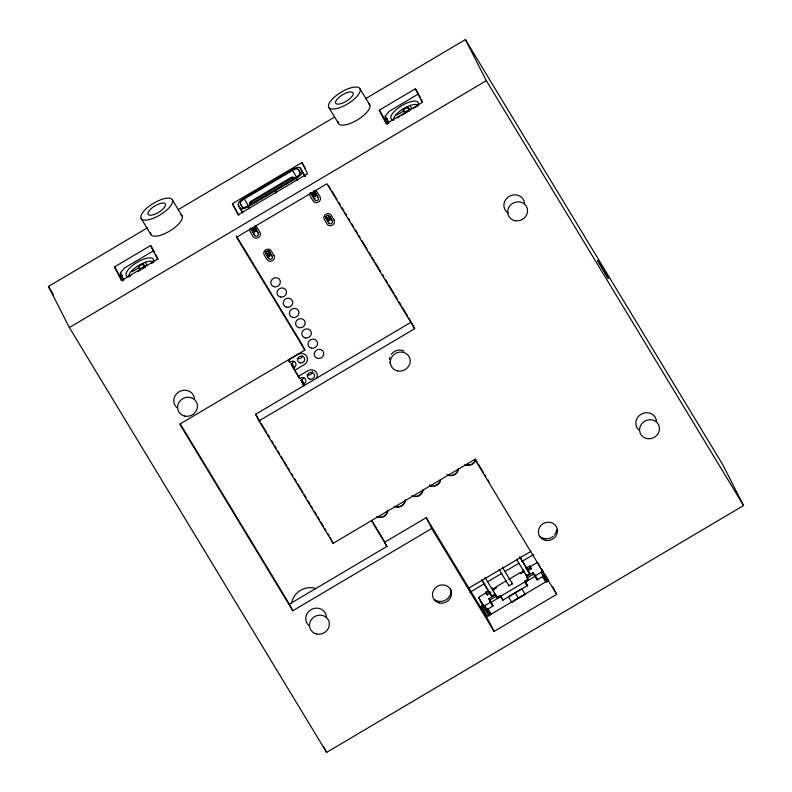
<?xml version="1.0" encoding="UTF-8"?>
<svg xmlns="http://www.w3.org/2000/svg" width="792" height="792" viewBox="0 0 792 792"><rect width="100%" height="100%" fill="white"/><g stroke="black" fill="none" stroke-linecap="round" stroke-linejoin="round"><path stroke-width="1.19" d="M250.658 201.425L250.638 204.96L249.698 203.108L250.658 201.425L291.218 177.408L293.258 177.319L295.139 178.764M383.387 516.443A7.267 6.762 -27 0 0 387.229 512.117L387.506 510.998L387.367 512.384A7.267 6.762 -27 0 1 378.893 517.394L377.764 517.107A7.267 6.762 -27 0 1 376.715 516.641M404.425 502.742A7.267 6.762 -27 0 0 404.88 501.663L405.157 500.554L405.019 501.93A7.267 6.762 -27 0 1 396.545 506.949L395.416 506.662A7.267 6.762 -27 0 1 394.367 506.197M419.73 494.931A7.267 6.762 -27 0 0 422.532 491.218L422.809 490.1L422.671 491.486A7.267 6.762 -27 0 1 414.196 496.495L413.068 496.208A7.267 6.762 -27 0 1 412.018 495.743M434.065 485.803A7.267 6.762 -27 0 0 440.184 480.764L440.461 479.645L440.322 481.031A7.267 6.762 -27 0 1 431.848 486.05L430.719 485.763A7.267 6.762 -27 0 1 429.67 485.298M451.717 475.349A7.267 6.762 -27 0 0 457.835 470.319L458.113 469.201L457.974 470.577A7.267 6.762 -27 0 1 449.5 475.596L448.371 475.309A7.267 6.762 -27 0 1 447.322 474.844M123.938 280.12L120.334 273.032L124.532 267.963L153.717 250.678L154.826 252.866M388.714 123.364L385.11 116.276L389.308 111.207L418.493 93.931M409.82 110.464C410.83 108.633 408.127 108.128 407.672 107.306L403.247 109.93L405.068 113.325L401.92 115.196M144.896 267.35C146.322 265.855 143.332 264.785 142.897 264.063L138.471 266.676L140.293 270.082L138.194 271.329M515.038 592.614L508.454 596.861L511.731 602.276L525.175 594.317L521.898 588.902L515.038 592.614L518.324 598.039L525.175 594.317M511.731 602.276L518.324 598.039M493.208 589.802L496.138 587.981L495.871 587.456L492.901 589.208C493.258 591.604 493.951 587.288 496.445 587.575L496.089 586.882L506.553 580.694M486.535 593.683L485.664 593.059L479.972 596.426A1.614 0.594 -31.2 0 0 478.853 597.782L485.367 609.84A1.614 0.594 -31.2 0 0 487.03 609.543L493.129 605.939L489.684 600.148L496.317 596.218L497.653 598.435L497.327 597.891L500.326 596.198L502.722 600.257L527.62 585.516L525.225 581.457C530.699 579.991 527.65 580.001 526.482 576.457L532.957 572.626L534.778 575.863M365.409 98.792L465.399 39.6L722.641 464.468L743.569 505.543L326.601 752.4L69.359 327.532L48.431 286.457L147.352 227.898M178.2 209.632L334.561 117.058M150.599 245.54L157.559 259.192L121.424 280.586L114.464 266.934L150.599 245.54L153.519 250.361M415.384 88.783L422.334 102.435L386.199 123.829L379.239 110.177L415.384 88.783L418.295 93.605M301.92 162.588L307.583 173.715L238.095 214.86L232.422 203.722L301.92 162.588L305.257 168.092M275.962 192.991L274.349 190.199L247.807 205.92A5.653 2.079 -31.2 0 1 241.996 206.94L240.362 203.732A5.653 2.079 -31.2 0 1 244.282 198.99L292.515 170.448A5.653 2.079 -31.2 0 1 298.317 169.419L300.831 173.577M114.464 266.934L120.305 276.576L122.433 275.319M379.239 110.177L385.08 119.82L387.209 118.562M403.247 109.93L403.831 110.89L396.95 114.949L396.089 114.573M249.698 203.108L293.258 177.319M142.897 264.063L144.134 266.498L139.709 269.122L140.293 270.082M404.484 112.365L408.91 109.741L407.672 107.306M276.309 192.793L274.695 190.001L296.03 177.368A5.653 2.079 -31.2 0 0 299.95 172.626L298.317 169.419M130.838 275.685L128.73 276.923A14.543 5.336 -31.2 0 1 137.966 265.845A14.543 5.336 -31.2 0 1 152.896 261.617M142.065 269.032L144.718 267.458L143.481 265.023M151.737 263.291L153.638 262.172M397.713 117.681L399.812 116.434M405.95 112.801L409.494 110.712L408.256 108.266M413.662 108.227L418.414 105.415M254.885 202.445L257.014 201.188M260.202 199.297L262.33 198.04M265.518 196.159L267.637 194.901M274.012 191.12L277.2 189.239M279.328 187.981L282.516 186.09M285.704 184.209L287.823 182.952M291.01 181.061L293.139 179.804M305.435 176.497L300.406 168.191A8.078 2.97 -31.2 0 0 292.109 169.646L243.877 198.198A8.078 2.97 -31.2 0 0 238.273 204.97L239.907 208.177A8.078 2.97 -31.2 0 0 248.203 206.712L274.755 191.001L274.349 190.199M275.101 190.793L296.436 178.16A8.078 2.97 -31.2 0 0 302.039 171.399L300.406 168.191M69.359 327.532L486.328 80.675L465.399 39.6M251.708 228.492L252.351 229.581L254.44 228.344L256.311 230.987M311.751 192.941L312.404 194.03L314.483 192.803L316.355 195.446M252.351 229.581L253.094 230.799L255.182 229.561M312.404 194.03L313.137 195.258L315.226 194.02M313.137 195.258L313.959 196.545L315.998 195.169M265.667 251.46L267.34 254.321L269.419 253.094L270.775 255.222L269.032 251.787M325.967 216.365L327.383 218.78L329.462 217.543L330.818 219.671L329.086 216.246M267.34 254.321L267.726 254.965L269.805 253.737M327.383 218.78L327.769 219.424L329.858 218.186M267.726 254.965L268.666 256.45L270.696 255.054M327.769 219.424L328.71 220.909L330.749 219.513M236.382 235.917L301.485 343.451L304.861 350.074L179.774 424.136L292.773 610.771L431.759 528.482L426.235 517.641L384.546 542.322L386.704 546.569L289.397 604.148L292.773 610.771M294.644 370.349L304.237 364.676A6.465 6.009 -27 0 0 306.682 356.242A6.465 6.009 -27 0 0 298.01 354.39L288.417 360.073L289.773 362.291L290.674 361.756A3.633 3.376 -27 0 1 295.555 362.795A3.633 3.376 -27 0 1 294.178 367.547L293.268 368.082L298.307 376.398L299.653 378.616L300.554 378.081A3.633 3.376 -27 0 1 305.435 379.12A3.633 3.376 -27 0 1 304.059 383.863L303.158 384.407L304.069 385.922M293.268 368.082L291.139 363.884L292.04 363.35A3.633 3.376 -27 0 0 293.743 361.192M298.307 376.398L307.9 370.715A6.465 6.009 -27 0 1 316.483 378.665M303.158 384.407L301.019 380.209L301.93 379.675A3.633 3.376 -27 0 0 303.623 377.517M431.759 528.482L494.079 631.412L556.627 594.386L474.903 459.4L333.135 543.332L258.994 420.889L255.618 414.265L411.286 322.106M258.994 420.889L414.662 328.73L411.771 323.047M468.458 588.347L530.858 551.41M469.834 592.317L484.734 583.486M487.931 581.595L501.772 573.398M504.969 571.507L518.809 563.32M521.997 561.429L533.709 554.489M490.941 592.693L487.149 594.941L485.635 592.198L488.476 590.515M525.947 568.319L529.61 566.013L531.175 568.874L527.472 571.062M508.642 579.457L520.146 572.646L520.502 573.329L523.967 571.279L524.7 572.705M531.175 568.874L530.571 566.468L536.263 563.102A1.614 0.594 -31.2 0 1 537.926 562.805M486.377 593.654L490.169 591.406M526.69 569.785L530.393 567.587M482.14 580.526L491.575 596.109L495.05 594.059L494.644 593.258M499.108 569.448L508.949 585.823L512.424 583.773L512.018 582.971M516.483 559.162L526.324 575.537L529.798 573.487L519.958 557.103M489.684 600.148L488.941 598.683L495.574 594.762L496.356 596.039M527.224 577.913L533.699 574.081L532.957 572.626M548.143 580.437L486.654 616.839L481.259 606.246L483.377 604.989M478.853 597.782L483.041 605.989A1.614 0.594 -31.2 0 0 484.704 605.702L490.397 602.326L488.941 598.683M497.653 598.435L497.079 597.475L500.465 595.465L503.148 599.999L502.791 599.316M524.522 581.229L527.205 585.763L524.522 581.229L527.987 579.18L526.482 576.457M534.471 575.338L534.947 575.051L537.629 579.586L537.283 578.903M524.878 581.912L500.821 596.158L500.465 595.465M538.451 563.835L542.114 571.022A1.614 0.594 -31.2 0 1 540.995 572.378L535.303 575.744L534.947 575.051M492.852 605.405L491.01 602.365L500.593 596.732L500.326 596.198M525.492 581.991L535.016 576.348L537.144 579.873L543.322 576.22A1.614 0.594 -31.2 0 0 544.441 574.863L541.847 569.775M526.937 585.229L525.225 581.457M537.144 579.873L537.362 579.061M521.324 573.725L521.037 573.24L524.116 571.507M294.198 179.17L291.218 177.408M470.537 464.637A7.267 6.762 -27 0 1 467.013 464.884L465.894 464.597L467.151 465.151A7.267 6.762 -27 0 0 475.626 460.132L475.487 459.865A7.267 6.762 -27 0 1 471.646 464.191M447.193 474.576A7.267 6.762 -27 0 0 448.242 475.042L449.361 475.329A7.267 6.762 -27 0 0 450.539 475.438M429.541 485.031A7.267 6.762 -27 0 0 430.591 485.496L431.848 486.05M401.039 505.989A7.267 6.762 -27 0 1 396.406 506.682L395.416 506.662M382.279 516.889A7.267 6.762 -27 0 1 378.754 517.136L377.764 517.107M486.783 608.781L490.486 614.889M492.228 588.149L492.901 589.208M529.699 566.132L530.284 567.072M313.939 196.129L313.325 195.198L313.919 196.406M253.885 231.67L253.094 230.799M543.292 575.962L547.054 582.051M487.694 609.088L490.783 614.156M486.268 593.139L485.635 592.198M291.139 363.884L295.545 371.171M301.019 380.209L303.989 385.615M486.328 80.675L743.569 505.543M408.91 109.741L409.494 110.712M388.704 121.919L385.11 116.276M387.456 123.621L384.674 119.028L385.08 119.82M386.427 122.473L387.545 124.304M360.013 88.783A18.176 6.673 -31.2 0 1 339.194 107.831A18.176 6.673 -31.2 0 1 333.927 97.505A18.176 6.673 -31.2 0 1 360.013 88.783L369.745 104.851M328.739 107.296L338.471 123.374M328.65 185.625L330.571 188.803M331.858 190.912L336.986 199.376M338.907 202.554L340.184 204.673M342.104 207.841L344.025 211.019M345.312 213.137L346.589 215.246M348.51 218.424L349.797 220.542M351.717 223.71L353.638 226.888M355.558 230.056L357.479 233.234M358.756 235.353L360.043 237.471M361.964 240.639L367.092 249.104M369.013 252.282L370.933 255.45M372.21 257.568L374.131 260.746M375.418 262.855L380.536 271.319M382.467 274.497L383.744 276.616M385.664 279.784L387.585 282.962M388.872 285.08L393.99 293.535M395.277 295.654L397.198 298.832M399.118 302L401.039 305.177M402.316 307.296L407.444 315.76M408.721 317.869L410.652 321.047M414.662 328.73L326.908 183.784L236.56 237.273L304.861 350.074M315.008 191.733L318.236 197.723A2.02 1.881 -27 0 1 317.473 200.356A2.02 1.881 -27 0 1 314.761 199.782L312.038 195.278A2.02 1.881 -27 0 1 312.8 192.644A2.02 1.881 -27 0 1 315.513 193.218L318.236 197.723M332.244 220.859L329.522 216.365A2.02 1.881 -27 0 0 326.809 215.78A2.02 1.881 -27 0 0 326.047 218.414L328.769 222.918A2.02 1.881 -27 0 0 331.482 223.493A2.02 1.881 -27 0 0 332.244 220.859L330.106 216.671A2.02 1.881 -27 0 1 329.759 218.988M302.039 171.399L305.029 176.339M475.25 458.934L477.14 462.043M478.388 464.122L483.417 472.408M484.664 474.487L485.922 476.556M487.803 479.665L489.06 481.744M542.253 569.973L543.52 572.072M544.797 574.17L548.608 580.477M542.114 571.022L548.173 581.001M326.165 216.374L327.274 218.206M545.619 578.912L546.856 580.952M540.995 572.378L546.579 581.467M311.533 193.792L314.761 199.782M325.542 216.929L328.769 222.918M542.926 576.14L546.015 581.229M542.866 576.487L546.272 582.031M292.515 170.448L296.287 176.685M296.436 178.16L297.634 180.14M536.877 579.348L533.699 574.081M519.73 556.855L529.798 573.487M274.695 190.001L275.903 191.991M502.356 567.141L512.424 583.773M493.01 589.723L493.782 591.01L492.208 588.149M484.981 577.427L495.05 594.059M481.734 579.724L491.575 596.109M490.04 601.643L492.723 606.177M244.282 198.99L248.688 206.276M248.203 206.712L249.401 208.692M489.476 611.553L490.713 613.592M487.06 608.266L490.763 614.374M490.664 614.523L487.337 608.652L490.377 613.76M484.704 605.702L487.03 609.543M254.965 227.274L258.192 233.264A2.02 1.881 -27 0 1 257.42 235.897A2.02 1.881 -27 0 1 254.717 235.323L251.985 230.819A2.02 1.881 -27 0 1 252.757 228.185A2.02 1.881 -27 0 1 255.46 228.769L258.192 233.264M268.973 250.411L272.2 256.4A2.02 1.881 -27 0 1 271.428 259.033A2.02 1.881 -27 0 1 268.726 258.459L265.993 253.965A2.02 1.881 -27 0 1 266.765 251.321A2.02 1.881 -27 0 1 269.468 251.905L272.2 256.4M240.362 203.732L242.877 207.88M481.269 601.791L484.457 607.048M486.357 610.196L488.268 613.345M268.339 250.599L269.458 252.43M483.041 605.989L489.1 615.978M238.273 204.97L242.679 212.236M481.259 606.246L487.248 616.126M239.907 208.177L242.897 213.117M426.235 517.641L488.545 620.552L494.079 631.412M251.49 229.334L254.717 235.323M265.498 252.47L268.726 258.459M232.422 203.722L238.887 215.216M296.158 372.181L299.653 378.616M371.686 520.374L384.387 541.362M371.3 520.413L387.189 546.648M172.379 199.871A18.176 6.673 -31.2 0 1 151.559 218.919A18.176 6.673 -31.2 0 1 146.292 208.593A18.176 6.673 -31.2 0 1 172.379 199.871L182.11 215.939M141.105 218.384L150.836 234.452M255.618 414.265L260.093 421.651M261.37 423.769L266.488 432.214M267.765 434.323L269.676 437.491M271.597 440.659L273.517 443.817M274.794 445.936L276.071 448.044M277.992 451.212L279.269 453.321M281.18 456.489L283.1 459.657M284.377 461.766L286.932 465.993M288.219 468.102L289.496 470.21M291.406 473.378L292.684 475.487M294.604 478.655L296.525 481.823M297.802 483.932L302.91 492.377M304.187 494.485L306.108 497.653M308.029 500.821L309.939 503.989M311.226 506.098L312.503 508.207M314.414 511.375L316.335 514.543M317.612 516.651L319.532 519.819M320.81 521.938L323.364 526.155M324.641 528.264L325.918 530.383M327.838 533.541L329.116 535.659M144.134 266.498L144.718 267.458M138.471 266.676L139.055 267.647L132.175 271.705L131.314 271.329M120.334 273.032L121.364 274.755M122.681 280.368L119.899 275.784L120.305 276.576M121.651 279.23L122.77 281.061M180.23 423.839L289.397 604.148M48.431 286.457L53.549 294.911M329.462 217.543L328.046 215.137M314.167 192.268L314.483 192.803M542.886 575.497L546.579 581.645M491.01 602.365L490.446 601.405M269.419 253.094L268.003 250.678M254.123 227.809L254.44 228.344M253.45 230.026L253.856 230.72M542.926 577.14L545.361 581.239M527.987 579.18L528.551 580.14L528.234 579.586M316.107 194.159L315.315 192.832L316.255 194.693M256.063 229.7L255.272 228.373L256.667 231.135M419.047 95.02L420.166 97.208M421.275 99.396L422.393 101.574M410.117 105.484L411.88 108.93M403.831 110.89L405.068 113.325M552.757 586.773L556.627 594.386M525.918 574.744L526.324 575.537M523.918 571.428L523.116 569.854L523.809 570.913L520.77 572.715L521.037 573.24M527.353 584.981L527.62 585.516M326.997 217.483L328.66 220.74M324.977 216.325L326.047 218.414M508.543 585.031L508.949 585.823M495.574 594.762L497.079 597.475M486.427 593.505L487.149 594.941M414.196 496.495L414.058 496.238A7.267 6.762 -27 0 0 416.414 496.257M266.399 251.935L268.617 256.291M301.93 379.675L304.059 383.863M292.04 363.35L294.178 367.547M288.704 360.202L289.773 362.291M330.234 537.659L333.135 543.332M155.945 255.054L158.172 259.43M145.342 262.241L147.104 265.686M323.849 746.995L326.601 752.4M250.104 201.92L250.49 203.188M292.218 177.131L292.416 178.071M368.428 103.623A18.176 6.673 -31.2 0 1 357.142 120.077A18.176 6.673 -31.2 0 1 338.214 121.513M180.794 214.711A18.176 6.673 -31.2 0 1 169.508 231.165A18.176 6.673 -31.2 0 1 150.579 232.6M310.365 192.525A4.039 3.752 -27 0 0 310.306 196.337L313.038 200.831A4.039 3.752 -27 0 0 318.453 201.99A4.039 3.752 -27 0 0 319.988 196.723L317.255 192.218A4.039 3.752 -27 0 0 313.84 190.466M250.321 228.066A4.039 3.752 -27 0 0 250.262 231.878L252.985 236.372A4.039 3.752 -27 0 0 258.41 237.531A4.039 3.752 -27 0 0 259.934 232.264L257.212 227.759A4.039 3.752 -27 0 0 254.816 226.096M312.444 371.488A3.633 3.376 -27 0 1 307.029 374.695M315.325 198.168A4.039 3.752 -27 0 1 314.295 198.346M269.29 256.856A4.039 3.752 -27 0 1 268.26 257.024M256.054 229.076A2.02 1.881 -27 0 1 255.291 231.71A2.02 1.881 -27 0 1 252.579 231.135M316.097 193.535A2.02 1.881 -27 0 1 315.335 196.168A2.02 1.881 -27 0 1 312.622 195.584M328.343 219.602A2.02 1.881 -27 0 1 326.631 218.731M270.062 252.212A2.02 1.881 -27 0 1 269.716 254.529M268.3 255.143A2.02 1.881 -27 0 1 266.587 254.272M302.425 356.053A3.633 3.376 -27 0 1 297.148 358.37M466.023 464.855A7.267 6.762 -27 0 1 464.973 464.389M458.33 468.329A7.267 6.762 -27 0 1 458.251 469.468M418.691 495.545A7.267 6.762 -27 0 1 417.582 495.99M405.375 499.683A7.267 6.762 -27 0 1 405.296 500.811M403.791 503.732A7.267 6.762 -27 0 1 402.079 505.375M387.724 510.127A7.267 6.762 -27 0 1 387.644 511.266M393.515 120.166A14.543 5.336 -31.2 0 1 404.118 108.256A14.543 5.336 -31.2 0 1 418.602 105.663M392.802 119.978A15.751 5.782 -31.2 0 1 401.999 105.504A15.751 5.782 -31.2 0 1 418.265 104.9M128.027 276.735A15.751 5.782 -31.2 0 1 137.224 262.261A15.751 5.782 -31.2 0 1 153.49 261.657M390.723 364.132A9.692 9.009 -27 0 1 389.793 361.974M389.506 359.618A9.692 9.009 -27 0 1 389.862 357.232M391.298 354.291A9.692 9.009 -27 0 1 403.95 351.064M508.187 213.107A10.504 9.761 -27 0 1 509.177 196.376A10.504 9.761 -27 0 1 524.561 203.415M638.748 429.957A10.504 9.761 -27 0 1 641.916 413.84A10.504 9.761 -27 0 1 656.489 421.314M176.715 407.484A10.504 9.761 -27 0 1 179.883 391.367A10.504 9.761 -27 0 1 194.466 398.841M308.652 625.383A10.504 9.761 -27 0 1 312.226 609.078A10.504 9.761 -27 0 1 326.423 617.602M291.575 603.346A18.176 16.899 -27 0 1 316.384 588.664M481.19 601.623A1.614 0.594 -31.2 0 1 481.16 601.455M556.736 529.62A10.098 9.385 -27 0 1 554.37 535.016M553.133 536.243A10.098 9.385 -27 0 1 551.697 537.263M550.925 537.679A10.098 9.385 -27 0 1 549.282 538.322M548.44 538.53A10.098 9.385 -27 0 1 539.698 536.273M450.579 589.04A10.098 9.385 -27 0 1 450.509 593.97M450.232 594.772A10.098 9.385 -27 0 1 444.203 600.732M443.372 601.019A10.098 9.385 -27 0 1 434.422 599.504M597.613 260.439L608.216 278.358L597.613 260.439M333.996 219.859L331.274 215.355A4.039 3.752 -27 0 0 325.849 214.206A4.039 3.752 -27 0 0 324.324 219.473L327.047 223.968A4.039 3.752 -27 0 0 332.462 225.126A4.039 3.752 -27 0 0 333.996 219.859M273.943 255.4L271.22 250.906A4.039 3.752 -27 0 0 265.805 249.747A4.039 3.752 -27 0 0 264.271 255.014L266.993 259.519A4.039 3.752 -27 0 0 272.418 260.667A4.039 3.752 -27 0 0 273.943 255.4M341.5 103.485A10.098 3.712 -31.2 0 0 353.064 92.902A10.098 3.712 -31.2 0 0 338.57 97.743A10.098 3.712 -31.2 0 0 341.5 103.485M153.856 214.573A10.098 3.712 -31.2 0 0 165.429 203.99A10.098 3.712 -31.2 0 0 150.935 208.831A10.098 3.712 -31.2 0 0 153.856 214.573M274.289 286.753A4.851 4.505 -27 0 0 280.219 280.893A4.851 4.505 -27 0 0 272.25 279.19A4.851 4.505 -27 0 0 274.289 286.753M280.487 296.99A4.851 4.505 -27 0 0 286.417 291.129A4.851 4.505 -27 0 0 278.457 289.427A4.851 4.505 -27 0 0 280.487 296.99M286.684 307.227A4.851 4.505 -27 0 0 292.614 301.366A4.851 4.505 -27 0 0 284.655 299.673A4.851 4.505 -27 0 0 286.684 307.227M292.892 317.463A4.851 4.505 -27 0 0 298.822 311.603A4.851 4.505 -27 0 0 290.852 309.91A4.851 4.505 -27 0 0 292.892 317.463M299.089 327.7A4.851 4.505 -27 0 0 305.019 321.839A4.851 4.505 -27 0 0 297.05 320.146A4.851 4.505 -27 0 0 299.089 327.7M305.286 337.937A4.851 4.505 -27 0 0 311.216 332.086A4.851 4.505 -27 0 0 303.247 330.383A4.851 4.505 -27 0 0 305.286 337.937M311.484 348.173A4.851 4.505 -27 0 0 317.414 342.322A4.851 4.505 -27 0 0 309.444 340.619A4.851 4.505 -27 0 0 311.484 348.173M317.681 358.41A4.851 4.505 -27 0 0 323.611 352.559A4.851 4.505 -27 0 0 315.642 350.856A4.851 4.505 -27 0 0 317.681 358.41M310.018 379.19A3.633 3.376 -27 0 0 314.474 374.794A3.633 3.376 -27 0 0 308.494 373.517A3.633 3.376 -27 0 0 310.018 379.19M300.138 362.865A3.633 3.376 -27 0 0 304.583 358.469A3.633 3.376 -27 0 0 298.614 357.192A3.633 3.376 -27 0 0 300.138 362.865M439.412 602.989A9.692 9.009 -27 0 0 451.272 591.278A9.692 9.009 -27 0 0 435.333 587.872A9.692 9.009 -27 0 0 439.412 602.989M545.322 540.293A9.692 9.009 -27 0 0 557.182 528.571A9.692 9.009 -27 0 0 541.243 525.175A9.692 9.009 -27 0 0 545.322 540.293M316.741 633.996A10.098 9.385 -27 0 0 329.086 621.789A10.098 9.385 -27 0 0 312.493 618.255A10.098 9.385 -27 0 0 316.741 633.996M184.803 416.097A10.098 9.385 -27 0 0 197.159 403.89A10.098 9.385 -27 0 0 180.566 400.356A10.098 9.385 -27 0 0 184.803 416.097M514.909 220.661A10.098 9.385 -27 0 0 527.254 208.464A10.098 9.385 -27 0 0 510.662 204.92A10.098 9.385 -27 0 0 514.909 220.661M646.836 438.56A10.098 9.385 -27 0 0 659.192 426.363A10.098 9.385 -27 0 0 642.589 422.819A10.098 9.385 -27 0 0 646.836 438.56M397.574 370.903A10.098 9.385 -27 0 0 409.919 358.697A10.098 9.385 -27 0 0 393.327 355.153A10.098 9.385 -27 0 0 397.574 370.903"/></g></svg>
